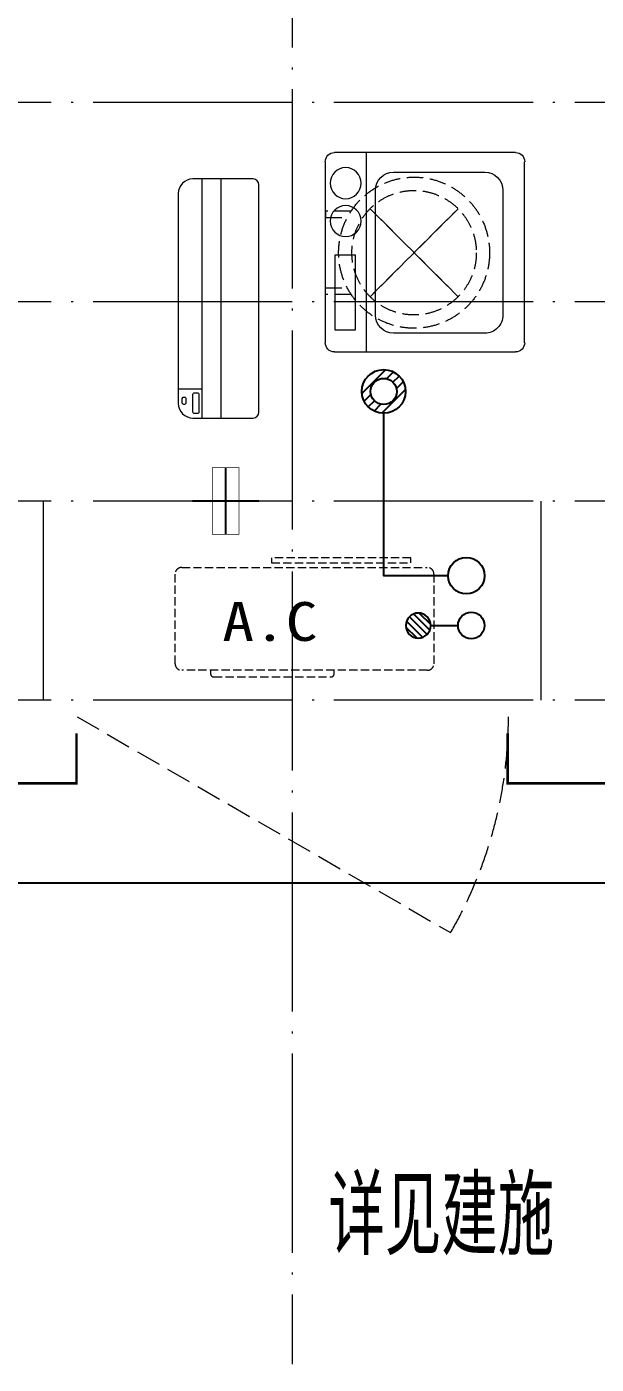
# Model space of a CAD drawing. Extents: x -518115 to 1124316, y -209821 to 1628073.
# Drawn here: x 842817 to 844533, y 516240 to 520269 of the extents above; entities that cross this region are included whole.
import ezdxf

# ---------------------------------------------------------------- set-up
doc = ezdxf.new("R2010")
doc.units = 0
doc.header["$LTSCALE"] = 1000
doc.header["$MEASUREMENT"] = 0
for name, pattern in [('$1$DASH', [0.35, 0.25, -0.1]), ('DASH', [0.35, 0.25, -0.1]), ('DOTE', [2.42, 2, -0.2, 0.02, -0.2])]:
    doc.linetypes.add(name, pattern=pattern)
for name, color, linetype, lineweight in [('DOTE', 19, 'DOTE', 9), ('LVTRY', 1, 'Continuous', 13), ('WINDOW', 144, 'Continuous', 15), ('平面-空调室内机', 176, 'Continuous', 9), ('平面-空调预留孔', 173, 'Continuous', 15), ('空调', 76, 'Continuous', 13), ('粉刷', 251, 'Continuous', 9)]:
    doc.layers.add(name, color=color, linetype=linetype, lineweight=lineweight)
for name, color, linetype in [('EQUIP_地漏', 7, 'Continuous'), ('PUB_TEXT', 4, 'Continuous'), ('VPIPE-凝结', 150, 'Continuous'), ('VPIPE-废水', 31, 'Continuous'), ('机电标识类', 1, 'Continuous'), ('看线', 251, 'Continuous')]:
    doc.layers.add(name, color=color, linetype=linetype)
doc.styles.add('_TCH_AXIS', font='COMPLEX', dxfattribs={"bigfont": 'GBCBIG'})
doc.styles.add('黑体', font='')
doc.styles.get('黑体').set_extended_font_data('SimHei')

# ---------------------------------------------------------------- blocks, each defined once
blk = doc.blocks.new('gsergvr')
at = {"layer": '平面-空调预留孔', "linetype": 'DASH', "ltscale": 0.1}
for p, q in [((34075.4, 17176.2), (34075.4, 17166.2)), ((34448.2, 17166.2), (34448.2, 17176.2)), ((34085.4, 17156.2), (34438.2, 17156.2))]:
    blk.add_line(p, q, dxfattribs=at)
blk.add_lwpolyline([(34728.6, 17176.2), (33988.6, 17176.2, -0.414214), (33968.6, 17196.2), (33968.6, 17466.2, -0.414214), (33988.6, 17486.2), (34728.6, 17486.2, -0.414214), (34748.6, 17466.2), (34748.6, 17196.2, -0.414214)], format="xyb", close=True, dxfattribs=at)
blk.add_lwpolyline([(34679.3, 17515.3), (34259.5, 17515.3), (34259.5, 17500.2), (34679.3, 17500.2)], close=True, dxfattribs=at)
for centre, start, end in [((34085.4, 17166.2), 180, 270), ((34438.2, 17166.2), 270, 0)]:
    blk.add_arc(centre, 10, start, end, dxfattribs=at)
at = {"layer": '平面-空调预留孔', "color": 251, "linetype": 'DASH', "ltscale": 0.1, "true_color": 0x636466, "style": '黑体', "width": 1.2}
blk.add_text('A.C', height=117.05, dxfattribs=at).set_placement((34110.9, 17264.8))
blk = doc.blocks.new('rtyryrtyeeretee')
at = {"layer": '平面-空调预留孔'}
blk.add_blockref('gsergvr', (635673.5, 326705.8), dxfattribs=at)
blk = doc.blocks.new('GDGDRGDGDRGDR')
blk.add_blockref('rtyryrtyeeretee', (-233678.3, 97240.1))
blk = doc.blocks.new('dnfhfn')
at = {"linetype": '$1$DASH', "ltscale": 0.2}
for p, q in [((101.9, 495, 0), (121.9, 495, 0)), ((101.9, 417.2, 0), (101.9, 495, 0)), ((121.9, 495, 0), (121.9, 429, 0)), ((353.1, 495, 0), (333.1, 495, 0)), ((333.1, 495, 0), (333.1, 429, 0)), ((353.1, 417.2, 0), (353.1, 495, 0))]:
    blk.add_line(p, q, dxfattribs=at)
at = {"linetype": '$1$DASH', "ltscale": 0.2, "elevation": 0}
for points in [[(94.9, 360.1), (94.9, 360.1), (360.1, 94.9), (360.1, 94.9)], [(360.1, 360.1), (94.9, 94.9), (94.9, 94.9), (360.1, 360.1)]]:
    blk.add_lwpolyline(points, close=True, dxfattribs=at)
at = {"linetype": '$1$DASH', "ltscale": 0.2}
for radius in [227.5, 187.5]:
    blk.add_circle((227.5, 227.5, 0), radius, dxfattribs=at)
blk = doc.blocks.new('$TwtSys$00000543')
for p, q in [((-93.6, -8.5), (8.5, 93.6)), ((12.5, 55), (41.7, 84.2)), ((39.9, 39.9), (66.5, 66.5)), ((-8.5, -93.6), (93.6, 8.5)), ((55, 12.5), (84.2, 41.7)), ((-84.2, -41.7), (-55, -12.5)), ((-66.5, -66.5), (-39.9, -39.9)), ((-41.7, -84.2), (-12.5, -55))]:
    blk.add_line(p, q)
for radius in [94, 56.4]:
    blk.add_circle((0, 0), radius)
blk = doc.blocks.new('RECTANG')
for p, q in [((1, 1), (0, 1)), ((0, 1), (0, 0)), ((1, 0), (1, 1)), ((0, 0), (1, 0))]:
    blk.add_line(p, q)
blk = doc.blocks.new('洗衣机')
at = {"layer": 'LVTRY'}
for p, q in [((3790993.7, 243444.5), (3790993.7, 242899.1)), ((3791567.4, 243472.1), (3791021, 243472.1)), ((3791116.5, 243472.1), (3791116.5, 242871.5)), ((3791594.6, 242899.1), (3791594.6, 243444.5)), ((3791199, 243412.7), (3791474.9, 243412.7)), ((3791145.1, 242982.5), (3791145.1, 243358)), ((3791528.8, 243358), (3791528.8, 242982.5)), ((3791474.9, 242927.8), (3791199, 242927.8)), ((3791021, 242871.5), (3791567.4, 242871.5))]:
    blk.add_line(p, q, dxfattribs=at)
at = {"layer": 'LVTRY', "extrusion": (0, 0, -1)}
for centre, major_axis, start_param, end_param in [((3791021, 243444.5), (0, 27.6), -1.570796, 0), ((3791567.4, 243444.5), (0, 27.6), 0, 1.570796), ((3791055.1, 243379.8), (0, 46.9), 3.141593, 9.424778), ((3791199, 243358), (0, 54.7), 4.712389, 6.283185), ((3791474.9, 243358), (0, 54.7), 0, 1.570796), ((3791055.1, 243265.7), (0, 46.9), 3.141593, 9.424778), ((3791199, 242982.5), (0, 54.7), 3.141593, 4.712389), ((3791474.9, 242982.5), (0, 54.7), 1.570796, 3.141593), ((3791021, 242899.1), (0, 27.6), 3.141593, 4.712389), ((3791567.4, 242899.1), (0, 27.6), 1.570796, 3.141593)]:
    blk.add_ellipse(centre, major_axis=major_axis, ratio=0.986385, start_param=start_param, end_param=end_param, dxfattribs=at)
at = {"layer": 'LVTRY', "xscale": 63.25620569481588, "yscale": 224.5369532744355, "zscale": 64.12934308941763, "rotation": 180}
blk.add_blockref('RECTANG', (3791085.2, 243162.4), dxfattribs=at)
blk = doc.blocks.new('$TwtSys$00000141')
at = {"color": 1}
for p, q in [((-47.1, 3.8), (-5, 45.9)), ((-47.1, 3.8), (-5, 45.9)), ((-43.6, -17.5), (17.5, 43.6)), ((-43.6, -17.5), (17.5, 43.6)), ((-33.2, -33.2), (33.2, 33.2)), ((-33.2, -33.2), (33.2, 33.2)), ((-16.2, -43.5), (43.8, 16.4)), ((-16.2, -43.5), (43.8, 16.4)), ((5.7, -46.1), (46.1, -5.7)), ((5.7, -46.1), (46.1, -5.7))]:
    blk.add_line(p, q, dxfattribs=at)
blk.add_circle((0, 0), 47, dxfattribs=at)
blk.add_circle((0, 0), 47, dxfattribs=at)
blk = doc.blocks.new('A$C001338C2')
for p, q in [((845, 303.6), (55, 303.6)), ((109.1, 214.8), (109.1, 303.6)), ((0, 248.6), (0, 22)), ((900, 22), (900, 248.6)), ((22, 0), (878, 0))]:
    blk.add_line(p, q)
at = {"lineweight": 5}
for p, q in [((900, 214.8), (0, 214.8)), ((900, 143.2), (0, 143.2))]:
    blk.add_line(p, q, dxfattribs=at)
for points in [[(73.1, 275), (56.8, 275, -0.414214), (51.3, 280.5), (51.3, 283.4, -0.414214), (56.8, 288.9), (73.1, 288.9, -0.414214), (78.6, 283.4), (78.6, 280.5, -0.414214)], [(89.2, 226.4), (22.2, 226.4, -0.414214), (16.7, 231.9), (16.7, 243.1, -0.414214), (22.2, 248.6), (89.2, 248.6, -0.414214), (94.7, 243.1), (94.7, 231.9, -0.414214)]]:
    blk.add_lwpolyline(points, format="xyb", close=True)
for centre, radius, start, end in [((55, 248.6), 55, 90, 180), ((845, 248.6), 55, 360, 90), ((22, 22), 22, 180, 270), ((878, 22), 22, 270, 360)]:
    blk.add_arc(centre, radius, start, end)
blk = doc.blocks.new('dongkong')
blk.add_wipeout([(-603756, 210771), (-603756, 210570.8), (-603836, 210570.8), (-603836, 210771)])
at = {"layer": '机电标识类', "color": 250, "linetype": 'DASH', "ltscale": 400}
for p, q in [((-603796, 210771), (-603796, 210570.8)), ((-603896, 210670.7), (-603696, 210670.7))]:
    blk.add_line(p, q, dxfattribs=at)
at = {"layer": '空调', "color": 6, "linetype": 'DASH', "const_width": 2}
blk.add_lwpolyline([(-603756, 210771), (-603756, 210570.8), (-603836, 210570.8), (-603836, 210771)], close=True, dxfattribs=at)
blk = doc.blocks.new('GDGDGDSDA')
at = {"layer": 'DOTE', "linetype": 'DOTE', "ltscale": 0.3}
for p, q in [((435034.6, 370658.3), (435034.8, 359558.3)), ((471334.8, 363358.3), (417334.8, 363358.3)), ((471334.8, 362758.3), (417334.8, 362758.3)), ((471334.8, 362158.3), (417334.8, 362158.3)), ((434284.8, 362158.3), (434284.8, 361558.3)), ((435784.8, 362158.3), (435784.8, 361558.3)), ((471334.8, 361558.3), (417334.8, 361558.3))]:
    blk.add_line(p, q, dxfattribs=at)

msp = doc.modelspace()

# ---------------------------------------------------------------- linework, layer by layer
at = {"color": 30, "const_width": 8}
for points in [[(842966.6, 518140.4), (842966.6, 517990.4), (842666.6, 517990.4), (842666.6, 518140.4)], [(844566.6, 518140.4), (844566.6, 517990.4), (844266.6, 517990.4), (844266.6, 518140.4)]]:
    msp.add_lwpolyline(points, dxfattribs=at)
at = {"layer": 'WINDOW', "color": 250, "linetype": 'DASH', "ltscale": 0.3}
msp.add_lwpolyline([(842968.5, 518190.4), (844094.3, 517540.4, 0.131652), (844268.5, 518190.4)], format="xyb", dxfattribs=at)

# ---------------------------------------------------------------- block references
msp.add_blockref('GDGDRGDGDRGDR', (407300, 77208.4))

# ---------------------------------------------------------------- texts
at = {"layer": 'PUB_TEXT', "style": '_TCH_AXIS'}
msp.add_text('详见建施', height=236.31, dxfattribs=at).set_placement((843725.9, 516568.9))

# ---------------------------------------------------------------- next in the draw order: linework, layer by layer
at = {"layer": 'VPIPE-凝结', "ltscale": 0.1}
for points in [[(844086.6, 518615.4), (843892.5, 518615.4), (843892.5, 519104.6)], [(844034.2, 518465.4), (844116.6, 518465.4)]]:
    msp.add_lwpolyline(points, dxfattribs=at)
at = {"layer": 'VPIPE-凝结'}
msp.add_circle((844156.6, 518465.4), 40, dxfattribs=at)
at = {"layer": 'VPIPE-废水'}
msp.add_circle((844141.6, 518615.4), 55, dxfattribs=at)
at = {"layer": '看线', "color": 201}
msp.add_lwpolyline([(830316.6, 519190.4), (830316.6, 517690.4), (850516.6, 517690.4), (850516.6, 519190.4), (852916.6, 519190.4)], dxfattribs=at)

# ---------------------------------------------------------------- next in the draw order: block references
at = {"layer": 'EQUIP_地漏', "xscale": 0.7000000000000001, "yscale": 0.7000000000000001, "zscale": 0.7000000000000001}
msp.add_blockref('$TwtSys$00000543', (843892.5, 519170.4), dxfattribs=at)
at = {"layer": 'EQUIP_地漏', "xscale": 0.8, "yscale": -0.8, "zscale": 0.8, "rotation": 179.999999999993}
msp.add_blockref('$TwtSys$00000141', (843996.6, 518465.4), dxfattribs=at)
at = {"layer": '平面-空调预留孔', "xscale": 0.800000000046565, "yscale": 0.800000000046565, "zscale": 0.800000000046565, "rotation": 90.00000023343017}
msp.add_blockref('A$C001338C2', (843516.4, 519090.4), dxfattribs=at)
at = {"layer": '平面-空调预留孔', "rotation": 89.99999999999304}
msp.add_blockref('dnfhfn', (844211.7, 519360.8, 0), dxfattribs=at)
at = {"layer": '粉刷'}
msp.add_blockref('洗衣机', (-2947277.2, 276418), dxfattribs=at)

# ---------------------------------------------------------------- next in the draw order: block references
at = {"layer": '平面-空调室内机', "ltscale": 0.3, "xscale": -1, "rotation": 180}
msp.add_blockref('dongkong', (1447212.5, 729511.3), dxfattribs=at)

# ---------------------------------------------------------------- next in the draw order: block references
msp.add_blockref('GDGDGDSDA', (408581.8, 156682.1))

doc.saveas('drawing.dxf')
